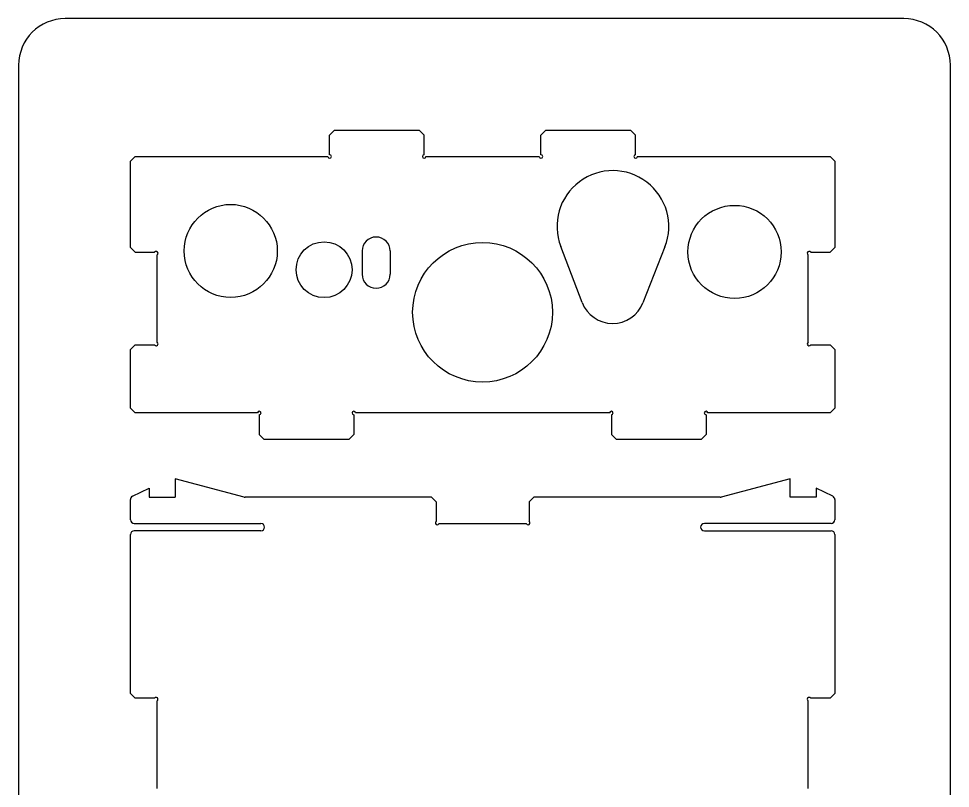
# Model space of a CAD drawing. Header units: millimetres. Extents: x 0 to 201, y 0 to 341.
# Drawn here: x 101 to 201, y 258.3 to 341 of the extents above; entities that cross this region are included whole.
import ezdxf

# ---------------------------------------------------------------- set-up
doc = ezdxf.new("R2010")
doc.units = ezdxf.units.MM
for name, color, linetype in [('Shape2DView009', 7, 'CONTINUOUS'), ('Shape2DView011', 7, 'CONTINUOUS'), ('Sketch', 7, 'CONTINUOUS')]:
    doc.layers.add(name, color=color, linetype=linetype)

msp = doc.modelspace()

# ---------------------------------------------------------------- linework, layer by layer
at = {"layer": 'Shape2DView009'}
for p, q in [((134.88, 329), (134.38, 328.5)), ((144.03, 329), (134.88, 329)), ((144.53, 328.5), (144.03, 329)), ((157.56, 329), (157.06, 328.5)), ((166.72, 329), (157.56, 329)), ((167.22, 328.5), (166.72, 329)), ((134.38, 326.39), (134.38, 328.5)), ((144.53, 326.39), (144.53, 328.5)), ((157.06, 326.39), (157.06, 328.5)), ((167.22, 326.39), (167.22, 328.5)), ((113.5, 326.2), (113, 325.7)), ((113.5, 326.2), (134.2, 326.2)), ((144.72, 326.2), (156.88, 326.2)), ((167.4, 326.2), (188.1, 326.2)), ((188.6, 325.7), (188.1, 326.2)), ((113, 316.42), (113, 325.7)), ((188.6, 325.7), (188.6, 316.42)), ((113, 316.42), (113.5, 315.92)), ((137.87, 316.05), (137.87, 313.55)), ((140.87, 316.05), (140.87, 313.55)), ((161.48, 310.52), (159.18, 316.54)), ((170.36, 316.49), (168.01, 310.49)), ((188.1, 315.92), (188.6, 316.42)), ((113.5, 315.92), (115.59, 315.92)), ((115.86, 306.24), (115.86, 315.64)), ((185.74, 306.24), (185.74, 315.64)), ((186.01, 315.92), (188.1, 315.92)), ((113.5, 305.97), (113, 305.47)), ((113, 299.16), (113, 305.47)), ((113.5, 305.97), (115.59, 305.97)), ((186.01, 305.97), (188.1, 305.97)), ((188.6, 305.47), (188.1, 305.97)), ((188.6, 305.47), (188.6, 299.16)), ((113, 299.16), (113.5, 298.66)), ((188.1, 298.66), (188.6, 299.16)), ((126.64, 298.66), (113.5, 298.66)), ((126.83, 298.47), (126.83, 296.36)), ((136.97, 298.47), (136.97, 296.36)), ((164.44, 298.66), (137.16, 298.66)), ((164.62, 298.47), (164.62, 296.36)), ((174.78, 298.47), (174.78, 296.36)), ((188.1, 298.66), (174.96, 298.66)), ((126.83, 296.36), (127.33, 295.86)), ((136.47, 295.86), (136.97, 296.36)), ((164.62, 296.36), (165.12, 295.86)), ((174.28, 295.86), (174.78, 296.36)), ((127.33, 295.86), (136.47, 295.86)), ((165.12, 295.86), (174.28, 295.86))]:
    msp.add_line(p, q, dxfattribs=at)
for centre, radius in [((123.76, 316.05), 5), ((177.84, 315.95), 5), ((133.78, 314.04), 3), ((150.79, 309.47), 7.5)]:
    msp.add_circle(centre, radius, dxfattribs=at)
for centre, radius, start, end in [((134.38, 326.2), 0.187, 180, 0), ((134.38, 326.2), 0.187, 0, 90), ((144.53, 326.2), 0.187, 90, 180), ((144.53, 326.2), 0.187, 180, 0), ((157.06, 326.2), 0.187, 180, 0), ((157.06, 326.2), 0.187, 0, 90), ((167.22, 326.2), 0.187, 90, 180), ((167.22, 326.2), 0.187, 180, 0), ((164.78, 318.68), 6, -21.446, -159.0512), ((139.37, 316.05), 1.5, 0, 180), ((115.76, 315.81), 0.2, 0, 150), ((185.84, 315.81), 0.2, 30, -120), ((115.76, 315.81), 0.2, -60, 0), ((139.37, 313.55), 1.5, 180, 0), ((164.75, 311.77), 3.5, -159.0512, -21.446), ((115.76, 306.07), 0.2, -150, 0), ((115.76, 306.07), 0.2, 0, 60), ((185.84, 306.07), 0.2, 120, -30), ((126.83, 298.66), 0.187, 0, 180), ((126.83, 298.66), 0.187, -90, 0), ((136.97, 298.66), 0.187, 0, 180), ((136.97, 298.66), 0.187, 180, -90), ((164.62, 298.66), 0.187, 0, 180), ((164.62, 298.66), 0.187, -90, 0), ((174.78, 298.66), 0.187, 0, 180), ((174.78, 298.66), 0.187, 180, -90)]:
    msp.add_arc(centre, radius, start, end, dxfattribs=at)
at = {"layer": 'Shape2DView011'}
for p, q in [((125.21, 289.61), (117.8, 291.6)), ((117.8, 291.6), (117.8, 289.6)), ((183.8, 291.6), (176.39, 289.61)), ((183.8, 289.6), (183.8, 291.6)), ((113.22, 289.71), (115, 290.6)), ((115, 290.6), (115, 289.6)), ((188.38, 289.71), (186.6, 290.6)), ((186.6, 290.6), (186.6, 289.6)), ((113, 287.2), (113, 289.35)), ((115, 289.6), (117.8, 289.6)), ((145.32, 289.6), (125.32, 289.6)), ((145.32, 289.6), (145.82, 289.1)), ((145.82, 289.1), (145.82, 287.01)), ((155.78, 289.1), (156.28, 289.6)), ((155.78, 289.1), (155.78, 287.01)), ((176.28, 289.6), (156.28, 289.6)), ((186.6, 289.6), (183.8, 289.6)), ((188.6, 289.35), (188.6, 287.2)), ((113.4, 286.8), (127, 286.8)), ((127, 286), (113.4, 286)), ((155.5, 286.74), (146.1, 286.74)), ((188.2, 286.8), (174.6, 286.8)), ((174.6, 286), (188.2, 286)), ((113, 268.52), (113, 285.6)), ((188.6, 285.6), (188.6, 268.52)), ((113.5, 268.02), (113, 268.52)), ((115.59, 268.02), (113.5, 268.02)), ((188.1, 268.02), (186.01, 268.02)), ((188.6, 268.52), (188.1, 268.02)), ((115.86, 258.35), (115.86, 267.75)), ((185.74, 258.35), (185.74, 267.75))]:
    msp.add_line(p, q, dxfattribs=at)
for centre, radius, start, end in [((113.4, 289.35), 0.4, 116.5651, 180), ((125.32, 290), 0.4, -105, -90), ((176.28, 290), 0.4, -90, -75), ((188.2, 289.35), 0.4, 0, 63.4349), ((113.4, 287.2), 0.4, 180, -90), ((145.93, 286.84), 0.2, 120, -90), ((155.67, 286.84), 0.2, -90, 60), ((188.2, 287.2), 0.4, -90, 0), ((113.4, 285.6), 0.4, 90, 180), ((127, 286.4), 0.4, -90, 90), ((145.93, 286.84), 0.2, -90, -30), ((155.67, 286.84), 0.2, -150, -90), ((174.6, 286.4), 0.4, 90, -90), ((188.2, 285.6), 0.4, 0, 90), ((115.76, 267.92), 0.2, -60, 150), ((185.84, 267.92), 0.2, 30, 180), ((185.84, 267.92), 0.2, 180, -120)]:
    msp.add_arc(centre, radius, start, end, dxfattribs=at)
at = {"layer": 'Sketch'}
for p, q in [((196, 341), (106, 341)), ((101, 336), (101, 176)), ((201, 176), (201, 336))]:
    msp.add_line(p, q, dxfattribs=at)
for centre, start, end in [((106, 336), 90, 180), ((196, 336), 0, 90)]:
    msp.add_arc(centre, 5, start, end, dxfattribs=at)

doc.saveas('drawing.dxf')
